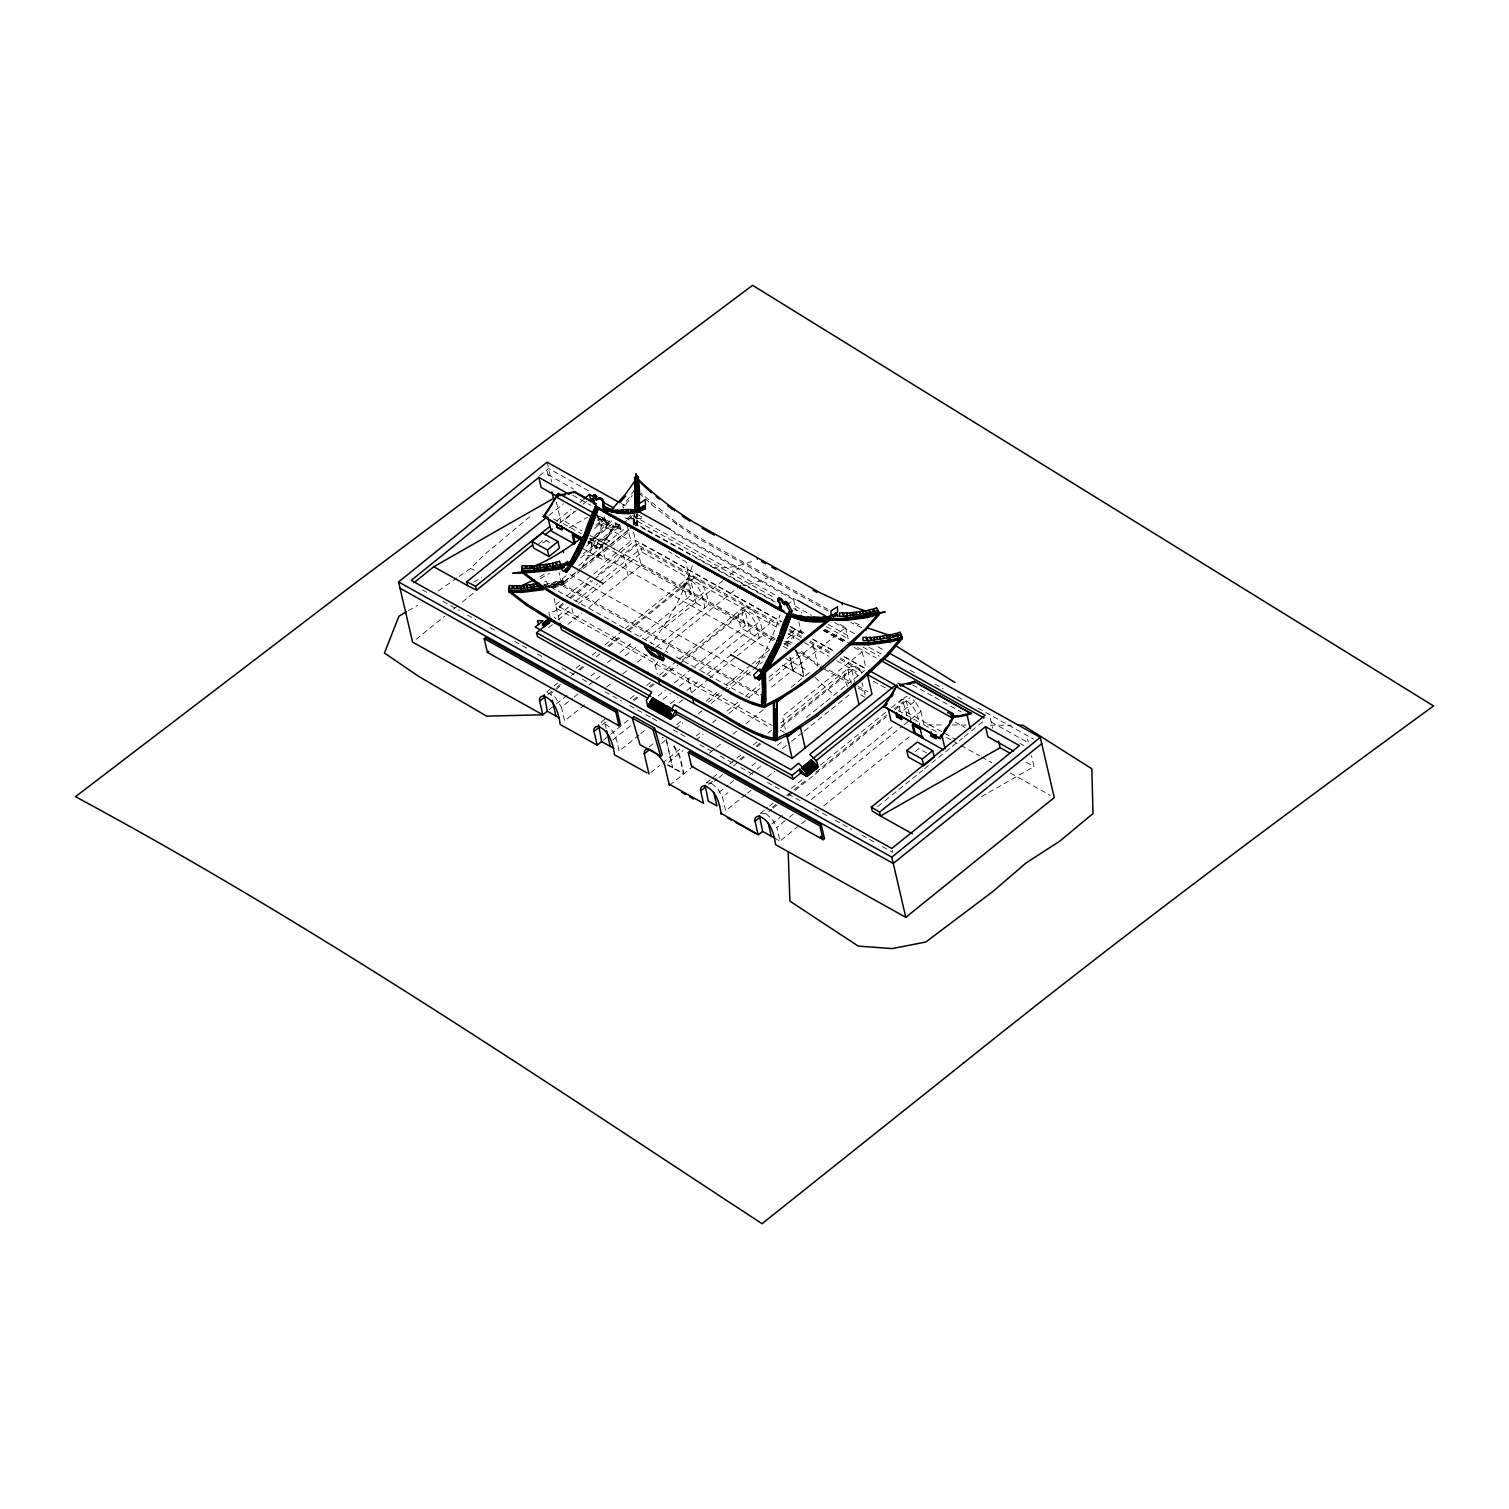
<?xml version="1.0" encoding="UTF-8"?>
<svg xmlns="http://www.w3.org/2000/svg" width="1509" height="1509" viewBox="0 0 1509 1509"><rect width="100%" height="100%" fill="white"/><g stroke="black" fill="none" stroke-linecap="round" stroke-linejoin="round"><path stroke-width="0.75" stroke-dasharray="5 3.75" d="M544.938 587.567L563.064 582.776L562.593 579.909L563.536 581.814L545.315 586.643M551.464 587.586L563.8 584.323L563.064 582.493M563.536 581.814L545.315 586.341M563.8 584.323L563.536 581.531M633.459 523.359L634.006 514.097M633.648 521.586L634.044 514.626M633.742 525.094L634.572 514.06M634.176 525.038L634.723 515.701M636.194 513.852L635.572 524.17L645.871 530.017M635.987 525.981L636.496 517.38M635.496 525.566L637.138 525.377L636.892 514.286M636.572 524.755L637.458 511.909M637.138 525.377L637.553 515.361M564.555 581.455L562.121 585.567L551.332 588.416M581.663 567.912L583.587 564.649A152.409 92.238 -60.8 0 0 604.543 516.757M757.216 665.884L759.159 662.621A152.409 92.238 -60.8 0 0 780.115 614.71M634.421 490.085L622.859 506.269L623.292 508.08L632.271 495.499M674.41 682.841L745.672 625.367L708.664 604.732C707.249 594.697 704.25 582.908 694.762 577.419C683.954 571.76 688.708 591.585 691.311 595.036L640.08 636.364M773.155 640.703L763.026 635.063C761.611 625.028 758.612 613.239 749.124 607.75C738.316 602.091 743.069 621.915 745.672 625.367M861.997 672.807C851.302 658.811 843.493 669.713 852.321 684.879M907.249 696.46C898.515 697.384 907.192 711.079 906.683 715.209M594.735 528.527L607.071 516.7M587.982 542.787L609.994 520.586M586.775 546.088L611.956 520.718M459.189 576.4L470.487 568.516L484.634 554.407L531.923 515.003M595.942 525.415L603.902 518.115L604.298 519.756M633.742 522.699L636.76 523.51M539.373 475.882L548.54 468.488L591.698 492.575M548.974 515.493L563.593 503.704M556.934 520.737L571.402 509.08M579.965 502.384L583.247 499.743M559.65 523.133L574.099 511.476M583.134 504.195L586.756 501.271M416.163 639.25L444.627 616.294M453.53 609.127L458.868 604.807M462.414 601.94L474.807 591.962M576.249 510.57L563.668 520.718L581.87 530.885M538.788 543.712L544.051 539.467L549.823 542.693M597.432 514.871L599.45 523.529L598.545 524.264L606.731 528.829L604.732 520.19L596.527 515.606M604.732 520.19L605.637 519.454L599.488 516.021M587.906 543.749L614.276 522.454M591.377 542.316L591.49 546.579L596.979 548.654L596.13 544.975L591.377 542.316L592.226 545.994L596.979 548.654M615.087 523.189L620.576 525.264L620.708 529.527L615.936 526.867L615.087 523.189L619.841 525.849L620.708 529.527M598.979 516.021L613.201 523.944L613.71 526.151L611.579 527.867L597.413 519.964M615.936 526.867L615.823 522.604M583.247 553.878L619.709 524.472M626.989 518.606L632.46 514.192M596.13 544.975L596.262 549.238M580.701 557.896L621.368 525.094M622.84 523.736L631.95 516.38M589.962 539.203L602.11 545.975L599.224 548.295A115.174 69.697 -60.8 0 0 611.654 528.735L613.993 526.83M566.12 575.778L551.615 587.473L668.015 652.435M578.815 565.535L625.952 527.509M575.306 572.779L561.688 583.757L761.064 695.008M577.098 571.326L632.724 526.471M575.212 572.986L561.725 583.87L559.047 572.401M582.436 567.177L632.931 526.434M581.455 569.968L562.121 585.567L759.442 695.687M583.228 568.553L630.724 530.244M582.474 548.408L605.675 561.348L630.856 541.052L627.272 525.66M559.254 601.846L555.633 604.769L653.925 659.622L657.245 673.882M566.516 595.998L635.421 540.411L780.417 621.312M562.989 603.185L556.481 608.429L770.873 728.055M569.478 597.941L591 580.588M598.168 574.797L636.27 544.07L779.229 623.839M563.31 604.411L554.199 611.767L548.823 611.654L550.181 617.445M570.609 598.526L592.509 580.871M594.339 579.399L639.948 542.599L781.926 621.821M568.421 607.09L555.916 618.332M575.721 601.204L597.564 583.587M599.394 582.116L641.268 548.333L779.191 625.292M548.446 627.782L553.237 623.934M558.405 619.746L571.157 609.466M578.437 603.6L600.28 585.964M602.11 584.511L642.174 552.181L641.268 548.333M567.931 624.405L581.587 613.39M588.774 607.599L641.212 565.29L633.422 531.772M546.862 691.782L552.313 687.387M554.143 685.916L557.783 682.973M575.985 668.298L581.437 663.903M592.358 655.095L595.998 652.152M605.09 644.815L623.292 630.14M625.122 628.668L689.085 577.06M547.71 694.612L554.991 688.745M556.821 687.274L560.461 684.35M571.383 675.542L576.834 671.128M578.664 669.656L584.115 665.262M607.769 646.173L620.52 635.911M627.801 630.026L688.123 581.361M559.82 686.274L550.71 693.612L551.766 698.101M579.833 670.128L585.285 665.714M596.206 656.905L599.846 653.963M608.957 646.625L621.689 636.364M628.97 630.479L694.762 577.419M549.087 709.758L554.539 705.344M556.368 703.892L567.271 695.083M590.943 675.994L594.584 673.052M607.316 662.791L610.956 659.848M620.048 652.51L632.799 642.23M584.643 704.76L564.63 720.906L561.442 707.249L572.364 698.441M574.174 696.969L577.815 694.027M588.736 685.218L594.206 680.823M596.017 679.352L601.487 674.957M625.141 655.868L637.873 645.588M645.154 639.722L705.495 591.056M664.828 627.48L722.886 580.663M729.922 574.986L738.712 567.893M606.486 687.142L611.937 682.747M622.859 673.938L628.31 669.543M637.42 662.206L646.512 654.849M655.623 647.512L708.664 604.732M668.562 643.494L735.392 589.566M737.165 588.152L742.447 583.889M601.223 722.113L606.675 717.718M630.347 698.629L635.798 694.234M646.72 685.426L650.36 682.483M659.452 675.145L677.654 660.47M679.484 658.999L743.447 607.41M602.072 724.942L609.353 719.076M633.026 700.006L636.666 697.064M649.398 686.784L653.039 683.841M662.13 676.504L674.881 666.242M682.162 660.357L742.485 611.692M634.195 700.459L637.835 697.516M650.568 687.236L654.208 684.313M663.319 676.956L677.881 665.224M679.691 663.753L749.124 607.75M603.449 740.089L608.9 735.694M610.73 734.223L628.913 719.548M658.037 696.045L665.318 690.179M612.843 739.957L632.177 724.358M663.111 699.403L670.392 693.536M679.503 686.199L692.235 675.919M699.516 670.053L759.857 621.387M787.321 604.902L793.659 599.771L672.429 532.13M670.675 703.571L677.881 697.743M686.916 690.462L699.554 680.276M706.778 674.448L732.035 654.057M733.846 652.605L769.948 623.481L769.062 619.633M639.005 735.09L618.992 751.237C617.596 740.749 613.541 725.452 601.355 722.754M640.816 733.638L644.456 730.696M679.05 702.798L682.672 699.874M691.782 692.537L708.155 679.314M709.984 677.843L735.449 657.302M737.279 655.83L763.026 635.063M649.323 746.823L652.982 743.88M676.805 724.66L682.313 720.227M706.137 701.006L718.963 690.65M726.301 684.728L750.124 665.507M751.972 664.035L770.288 649.247M788.622 634.459L794.13 630.026M675.447 728.734L682.785 722.811M708.438 702.119L721.283 691.763M723.113 690.292L748.766 669.581M756.103 663.677L765.27 656.283M787.264 638.533L792.772 634.101A14.43 6.357 51.1 0 1 800.939 631.007A14.43 6.357 51.1 0 1 804.618 633.535M790.509 644.456L786.529 641.627L787.226 646.361M661.621 743.371L665.28 740.429M698.29 713.814L701.949 710.852M711.116 703.458L723.943 693.103M725.772 691.631L762.441 662.055M784.435 644.324L800.939 631.007L798.827 621.953M650.756 772.608L659.622 765.44M679.88 749.105L663.526 762.309L683.954 773.702L679.842 756.084L674.146 745.71M696.234 735.92L701.685 731.525M712.569 722.736L716.209 719.812M727.112 711.003L738.014 702.213M745.276 696.347L759.819 684.633M768.892 677.296L797.469 654.265L796.412 649.794M668.393 762.309L683.049 750.482M695.875 740.127L703.213 734.204M728.866 713.512L741.711 703.156M749.03 697.252L760.027 688.387M769.194 680.993L813.2 645.494A14.43 6.357 51.1 0 0 811.163 641.287M791.15 687.236L803.863 676.975L800.11 659.075L795.601 650.322M771.665 687.085L845.549 627.499L837.325 622.915M669.411 785.434L694.857 764.912M709.381 753.18L714.832 748.785M716.643 747.313L722.094 742.918M732.997 734.128L736.637 731.205M745.729 723.867L763.894 709.211M809.333 672.561L804.222 676.692L781.983 664.771L803.863 676.975M854 647.323L862.167 651.888L782.379 716.247L785.397 729.224M706.042 783.096L718.793 772.815M729.715 764.007L735.166 759.612M736.977 758.14L740.617 755.198M753.368 744.937L757.009 741.994M767.93 733.185L771.571 730.243M780.662 722.905L850.095 666.903M708.721 784.454L716.002 778.587M739.674 759.499L745.125 755.104M756.047 746.295L759.687 743.352M781.53 725.735L849.133 671.203M706.589 782.662L711.72 783.454L717.19 779.04M719.001 777.569L722.641 774.645M733.563 765.836L739.014 761.423M740.844 759.951L744.484 757.028M757.216 746.748L760.857 743.805M780.87 727.659L855.773 667.261M806.353 717.454L824.48 702.817M826.31 701.364L831.742 696.969M833.553 695.517L838.985 691.122M840.815 689.651L864.374 670.637M719.189 792.263L728.281 784.925M730.111 783.454L733.751 780.511M751.954 765.836L755.594 762.894M777.418 745.276L782.888 740.881M745.653 794.602L725.64 810.748L722.453 797.092L727.904 792.678M749.747 775.06L755.217 770.665M757.028 769.194L760.668 766.251M782.511 748.634L789.792 742.768M791.603 741.296L802.524 732.487M804.354 731.035L851.661 692.857M747.464 793.13L751.105 790.207M767.496 776.984L774.777 771.118M760.404 813.426L767.685 807.56M769.515 806.089L773.155 803.146M791.338 788.471L802.26 779.663M820.462 764.988L889.612 709.211M891.442 707.74L904.457 697.233M772.193 807.447L775.833 804.523M786.755 795.715L792.206 791.301M794.036 789.829L806.768 779.568M815.86 772.231L886.839 714.964M894.12 709.098L903.495 701.534M760.951 812.993L766.082 813.785L771.552 809.371M773.362 807.9L777.003 804.976M787.924 796.167L793.376 791.753M795.205 790.301L813.408 775.607M815.218 774.136L886.198 716.888M895.29 709.551L910.134 697.592M914.322 701.666L903.533 710.381L956.121 739.712M771.721 824.065L782.643 815.256M806.315 796.167L893.668 725.716M805.466 820.538L780.002 841.079L776.814 827.422L787.736 818.614M789.547 817.142L793.187 814.2M811.389 799.525L902.382 726.131M904.212 724.66L920.867 711.229L915.359 701.949M823.669 805.863L911.021 735.392M915.341 751.425L918.849 748.596L926.545 752.897M877.653 806.598L883.067 802.241M884.878 800.77L890.291 796.412M892.102 794.941L922.829 770.175M924.621 768.703L930.053 764.346M931.864 762.875L962.572 738.108M964.383 736.637L969.797 732.28M971.607 730.809L977.04 726.433M978.832 724.98L984.264 720.604M438.478 590.83L457.302 577.702M408.354 610.692L417.748 605.279M473.751 582.172L481.861 577.551M542.712 542.825L548.804 539.354M569.082 527.773L587.341 517.361M981.284 796.695L1034.023 766.61L1031.477 755.594M539.826 576.74L545.353 573.646M540.26 578.551L549.446 573.401M544.579 584.662L562.593 579.909M542.674 586.228L563.064 580.55M545.296 586.982L563.8 582.097M550.898 586.605L563.8 583.21M549.861 587.076L563.536 583.474M545.315 588.585L563.536 583.757M920.867 711.229L924.036 724.905L942.899 724.961M952.33 724.999L966.477 725.056M990.055 725.15L1011.256 725.225M546.994 692.424L554.916 696.837L561.442 707.249M590.076 538.355L603.675 539.354L603.298 537.713L612.635 542.919M662.281 737.524L663.432 737.788M470.487 568.516L474.486 570.176M854.792 622.764L861.167 625.745L861.601 627.555L850.982 622.613M784.906 641.25L790.15 644.758M690.839 580.569C680.031 574.91 684.803 594.735 687.387 598.186L704.76 607.882C703.345 597.847 700.327 586.058 690.839 580.569L696.064 603.034M745.201 610.9C734.393 605.241 739.165 625.066 741.749 628.536L759.121 638.213C757.707 628.178 754.689 616.389 745.201 610.9L750.426 633.365M858.093 675.975C847.379 661.961 839.57 672.882 848.398 688.029M920.132 728.055C918.717 718.02 915.699 706.231 906.211 700.742C896.591 695.177 899.043 712.512 902.231 716.096M827.8 609.278L697.667 536.676L676.485 522.68L640.797 493.103M828.234 611.088L698.101 538.487C676.598 524.849 655.981 509.608 637.817 491.708M670.901 530.055L796.243 599.978M621.048 503.459L627.216 506.892M834.76 622.708L855.32 634.176M877.917 646.795L884.085 650.228M637.609 514.569L643.626 517.927L641.023 518.323A152.409 92.238 -60.8 0 1 624.952 518.436M632.78 515.493L774.589 594.621M795.13 606.09L811.578 615.257M828.007 624.424L850.623 637.043M869.109 647.361L881.445 654.246M910.21 670.298L916.378 673.731M934.882 684.067L943.087 688.651M957.479 696.668L963.647 700.119M978.039 708.136L1033.514 739.108M630.215 517.247L774.89 597.96M793.64 608.429L801.788 612.975M826.234 626.612L848.643 639.118M862.922 647.078L879.219 656.17M547.937 474.675L573.477 488.935M625.009 517.681L690.198 554.067M692.235 555.199L775.777 601.827M825.102 629.328L847.511 641.834M857.697 647.531L876.031 657.754M991.168 722L1028.497 742.824L1027.591 738.976M647.927 531.168L690.367 554.746M695.177 557.538L775.305 602.242M824.612 629.762L849.284 643.513M823.367 630.234L845.832 642.777M823.122 630.385L845.587 642.928M1019.971 743.428L1023.951 745.653M572.666 495.197L590.868 505.345M912.549 684.841L932.769 696.121M934.788 697.252L940.861 700.648M942.88 701.779L961.082 711.927M616.672 526.283L621.425 528.942M597.526 517.115L613.71 526.151M597.111 517.606L613.258 526.622M598.488 519.115L613.446 527.396A114.231 69.131 -60.8 0 0 621.934 526.264M790.037 626.348L804.222 634.27M812.351 638.797L834.647 651.247M844.795 656.905L865.072 668.223M790.641 627.008L802.882 633.855M813.106 639.552L833.515 650.945M843.738 656.641L866.204 669.185M599.45 523.529L630.856 541.052M789.433 629.536L801.694 636.364M809.861 640.929L832.327 653.472M840.494 658.018L862.959 670.562M955.272 722.057L964.93 727.451M1026.063 762.158L1034.023 766.61M789.339 630.951L801.505 637.741M809.616 642.268L831.931 654.717M840.041 659.244L862.356 671.694M642.174 552.181L778.059 628.008M788.207 633.667L802.411 641.589M804.429 642.721L828.781 656.302M836.891 660.829L859.206 673.278M873.39 681.2L885.557 687.991M788.207 640.891L792.225 643.136M594.942 538.072L775.739 638.967M783.963 643.551L790.131 646.984M792.187 648.134L808.617 657.302M589.944 535.393L618.275 551.2M641.212 565.29L774.815 639.835M795.054 651.134L819.349 664.696M821.386 665.827L849.718 681.634M857.81 686.142L867.939 691.801M563.121 523.51L581.512 533.771M589.679 538.336L691.311 595.036L686.293 562.216L668.468 551.37M783.284 646.361L787.34 648.625M823.971 669.053L848.265 682.615M858.112 688.104L865.826 692.405M898.459 710.626L920.188 722.754M924.036 724.905L936.372 731.771M946.633 737.505L950.745 739.806M952.801 740.938L958.969 744.39M961.026 745.54L979.511 755.839M981.567 756.99L991.828 762.724M1010.313 773.042L1050.321 795.356M553.558 518.889L557.613 521.133M587.755 541.203L600.054 548.748L589.114 542.636M860.564 694.819L865.77 697.724L862.073 682.69M598.658 554.086L769.194 649.228M785.623 658.396L808.22 671.015M570.327 574.74L751.124 675.636M676.183 657L698.648 669.524M700.685 670.675L749.709 698.007M661.979 664.111L772.061 725.546M780.266 730.111L784.359 732.393M554.256 616.992L556.029 618.803M422.407 589.925L428.575 593.358M442.929 601.374L459.358 610.541M467.564 615.125L475.769 619.709M490.142 627.725L496.291 631.158M514.776 641.457L527.075 648.323M537.336 654.057L543.504 657.49M561.97 667.789L574.288 674.674M582.493 679.257L590.698 683.822M605.071 691.839L621.482 701.006M629.706 705.59L642.004 712.455M646.116 714.757L650.851 717.397M652.435 718.284L658.754 721.792M673.127 729.809L685.426 736.694M699.799 744.71L712.116 751.576M720.321 756.16L732.638 763.026M740.844 767.609L753.161 774.475M767.534 782.492L779.832 789.358M788.056 793.941L800.374 800.807M814.728 808.824L827.045 815.709M835.25 820.292L851.68 829.441M861.941 835.175L874.239 842.041M882.463 846.624L892.724 852.34L891.819 848.492M666.959 764.705L683.596 773.985L679.503 756.367L672.524 744.446M774.777 838.174L780.002 841.079M766.082 813.785L772.325 819.33L776.814 827.422M711.72 783.454L717.963 789L722.453 797.092M817.972 666.356L799.355 649.153M913.266 699.836L914.322 700.836M796.375 652.322L799.77 659.358M547.71 584.436L546.352 581.305L543.259 582.002L544.391 585.19M990.281 718.152L992.601 728.168M906.211 700.742L910.927 720.962M862.167 651.888L865.694 667.016M845.549 627.499L848.19 638.854M851.849 670.411L854.471 681.653M813.2 645.494L817.878 665.676M793.659 599.771L796.186 610.617M800.11 659.075L803.712 674.485M792.772 634.101L794.338 640.835M786.529 641.627L787.566 646.078M790.169 657.226L792.923 670.883L789.811 657.509M767.741 575.759L768.175 577.57A167.65 101.443 -60.8 0 1 742.824 585.586M676.485 522.68L676.919 524.491M651.001 502.723L651.435 504.534M688.104 678.692L691.424 692.952M666.261 738.637L672.656 767.874L665.922 738.92M623.274 554.558L628.216 575.778M605.637 519.454L607.655 528.093M599.299 532.413L599.733 534.224M602.11 545.975L605.675 561.348M598.639 553.973L599.054 555.784A167.65 73.979 51.1 0 1 584.096 554.671M547.069 462.169L551.672 481.956M556.368 502.157L561.065 522.378M547.031 470.827L548.88 478.787M605.071 723.943L606.128 728.432M571.949 608.561L574.42 619.162M554.124 598.281L559.443 621.161M751.595 561.574A152.409 92.238 -60.8 0 1 712.738 567.422M692.329 565.743A152.409 92.238 -60.8 0 1 651.115 643.834M599.865 547.956A114.231 69.131 -60.8 0 0 613.295 526.622A114.231 69.131 -60.8 0 0 620.293 525.773M613.465 527.396A114.231 69.131 -60.8 0 1 600.035 548.729M621.104 525.811A115.174 69.697 -60.8 0 1 613.974 526.867M831.572 692.763A167.65 73.979 51.1 0 1 814.275 676.56M668.959 645.192A167.65 101.443 -60.8 0 1 664.149 652.718M657.849 661.885A167.65 101.443 -60.8 0 1 653.906 667.204"/><path stroke-width="1.5" d="M572.118 564.517L571.647 563.536L555.463 568.101L534.016 570.685L522.02 570.138L521.982 571.194L534.111 571.439L563.97 566.667M564.215 567.535C555.501 572.401 457.963 576.91 555.821 569.119L555.821 568.818M556.029 569.704L556.029 568.572M555.048 565.234L555.406 567.931L571.647 563.536M571.647 561.876L559.518 564.8M572.401 564.253L572.118 564.8M636.647 486.935L636.647 484.785L637.251 489.821L636.232 482.559L636.855 487.596M509.212 591.264L509.231 590.208L521.227 590.453L542.674 587.869L521.227 590.755L509.231 590.509L509.269 587.567L509.174 592.15L521.378 592.396L521.397 591.264L525.358 590.792M521.227 590.453L521.133 587.85M534.167 572.326L534.167 571.213M634.968 508.326C632.912 449.569 642.457 480.522 638.458 512.079L636.836 512.287M635.761 503.157L635.402 486.69M638.458 512.079L638.288 476.674M638.043 509.137C636.76 505.666 643.249 479.541 635.364 486.52M637.854 476.712L639.024 502.761L637.383 502.969M521.963 572.081L522.057 567.516L522.02 570.138M828.384 616.502L828.384 619.407M871.881 613.729L878.974 612.088L878.955 614.295L867.562 617.502L845.757 620.369L828.366 620.293L828.384 619.199M828.366 620.293L845.7 619.765L867.335 616.634L878.672 613.446L877.672 609.919L878.672 611.805M845.568 618.728C939.258 601.789 839.381 622.519 828.384 618.369L845.568 618.728L845.436 615.861M845.757 620.369L845.776 619.275M849.114 644.664L868.788 644.739L868.788 643.645L857.866 643.588M868.599 643.098L889.989 640.005L868.599 643.098L851.265 643.023M606.429 510.438C617.936 513.928 637.553 516.474 645.135 507.439C613.578 516.719 654.906 508.552 643.306 505.836M765.44 670.468L765.535 705.778C756.65 707.702 765.572 688.217 762.837 683.539M762.705 699.874L761.875 669.638L763.252 668.713L765.195 669.619L765.403 698.856L765.478 684.181M764.327 692.763L764.365 684.69M765.817 698.799L764.969 705.156L765.195 669.619M773.4 702.27L773.796 739.825L777.041 739.391L776.663 701.836M774.211 733.487L774.343 717.152L774.079 739.07M776.38 735.487L777.173 716.794M776.399 700.61L777.342 732.412M777.475 733.072L776.833 700.553M833.062 616.653L837.099 614.578L838.08 616.389L836.25 615.351M833.364 616.823L837.401 614.748L835.25 612.975M866.958 615.615L866.524 613.088M867.562 617.502L867.562 616.408L847.7 618.822M890.367 641.004L901.703 637.817L890.367 641.004L868.712 644.154L849.114 644.06M868.788 644.739L890.574 641.872L890.593 640.778M889.989 640.288L901.194 637.138L900.703 634.289L902.005 636.458L901.986 638.665L890.574 641.872M763.252 692.329L763.441 694.668L762.856 690.066L763.837 696.932L763.233 694.48M774.777 728.225L774.815 726.036L775.381 730.62L774.419 723.735L775.041 725.999M533.903 567.931L533.997 570.515L555.463 567.799M509.174 592.15L543.033 588.887L521.341 591.49M635.195 509.495L636.043 502.478L635.629 509.438M635.346 510.155L635.383 501.422M637.666 510.287L638.213 501.063M762.271 706.212L762.328 698.101M762.573 705.457L762.856 701.27M764.969 705.156L765.157 697.743M773.645 739.127C773.57 737.128 772.495 727.036 777.06 731.111M777.041 739.391L776.663 731.356M889.556 637.458L889.914 640.118M705.099 785.302L708.268 801.072L716.945 805.9L713.814 792.432M759.461 815.633L762.63 831.402L774.777 838.174M778.927 597.828L778.135 598.564A5.753 2.528 51.1 0 1 780.115 599.431L781.134 600.261A2.339 1.037 51.1 0 1 782.02 601.902L782.926 603.449L782.945 601.148A2.339 1.037 51.1 0 0 782.058 599.526L781.134 598.715A5.753 2.528 51.1 0 0 779.078 597.828L778.135 598.564M778.587 598.337L778.606 599.035A5.244 2.32 51.1 0 0 779.191 600.827L778.267 601.582C782.002 605.128 777.871 606.637 780.53 607.75L781.247 610.805L789.433 615.238L784.34 629.63L781.794 628.48M780.908 607.542L781.511 610.598L604.317 511.74L603.694 508.91M634.025 511.4C633.365 506.251 601.016 513.909 619.539 510.778M825.989 618.539L825.083 616.898L823.688 617.256M868.486 640.193L868.58 642.928M603.921 503.044L603.902 507.024C606.788 508.608 604.562 510.4 602.978 507.76L602.619 504.61L603.921 503.044A5.244 2.32 51.1 0 0 603.713 501.441L602.789 502.195A5.244 2.32 51.1 0 1 602.996 503.799M612.39 510.891C614.672 513.154 634.346 511.362 626.31 510.551M820.556 618.973L819.085 617.143L804.372 617.011M777.663 599.092L777.682 599.79A5.244 2.32 51.1 0 0 778.267 601.582M623.292 511.872L622.481 510.231L620.991 510.589M815.256 619.011L814.445 617.37L812.955 617.728M618.124 511.513L617.351 509.872L615.823 510.231M831.346 617.879L815.218 619.162L807.787 617.37M544.277 694.593L547.258 711.229L559.405 718.001M598.639 724.924L601.619 741.56L613.767 748.332M613.107 510.759L610.956 509.231M797.903 615.465C799.77 615.634 808.692 618.69 802.901 616.37M608.24 509.608C607.58 505.025 602.261 510.344 611.051 509.778M829.063 616.445L830.629 616.313M598.658 507.684C590.377 529.961 582.21 554.991 566.365 572.175C580.192 554.143 591.188 529.225 597.187 507.911C581.606 551.954 579.211 540.844 595.678 506.024L784.133 611.145M592.962 513.418L588.227 526.924M590.377 521.378L596.093 507.024M591.622 519.568L593.603 513.947M779.87 633.893C780.417 629.479 789.452 605.75 790.301 614.653L795.715 616.559M783.001 626.65L786.83 615.842M783.284 626.537L785.265 620.916M783.586 626.707L785.567 621.086M764.082 670.826L781.153 636.855L789.132 615.068L788.528 612.22L790.509 613.333L792.018 611.352L787.736 602.921L785.133 601.487C783.228 603.751 787.057 606.712 782.888 603.26L783.812 602.506M764.044 674.485L779.87 645.003L791.301 615.2M592.697 513.72L595.451 506.496M597.187 507.911L589.491 529.885L587.51 528.772M785.887 619.18L787.736 613.993L810.22 620.539L831.855 619.577L797.714 600.356M786.227 619.218L788.094 614.031M587.19 528.603L590.321 520.926M588.812 527.018L590.981 521.435L589.981 520.888M780.172 634.063L782.039 628.348M780.455 633.987L782.624 628.404M587.416 528.395L569.855 562.593M585.699 534.431L588.076 528.886L587.095 528.32M776.795 641.25L779.153 635.742L777.097 641.419M777.361 641.4L779.738 635.855M781.737 636.968L771.269 658.848L768.741 657.452M579.23 551.653L576.778 550.313L583.926 535.714L584.907 536.28L582.342 541.769M584.36 536.11L580.663 543.221M566.064 572.005L575.118 558.594L586.058 537.072M586.605 537.223L575.608 558.896L565.762 571.458M761.083 671.411L776.022 643.098L772.91 650.549L776.135 652.228L764.459 673.504M774.004 648.738L776.569 643.249M776.135 652.228L791.074 615.691M570.421 562.744L580.041 545.202M577.834 550.823L580.588 545.409M773.155 650.568L766.365 663.036M775.154 651.681L764.497 671.222M951.519 718.378L953.877 716.492A115.174 69.697 -60.8 0 0 958.083 715.983M596.3 499.894C599.073 497.159 596.187 501.271 595.451 498.291L596.564 496.254L593.961 494.782L593.226 501.12L594.15 500.384M595.451 498.291L596.772 496.819M573.213 557.557L577.136 550.408M792.018 611.352L790.659 612.409L787.283 606.561L786.642 604.373L787.792 603.204M570.1 562.819L573.137 557.481L575.344 558.726M761.385 671.58L765.384 664.79M763.78 668.581L765.855 665.092L767.308 665.865M764.384 670.996L767.383 665.922M659.584 658.113L659.98 657.547A8.884 2.264 40.7 0 0 656.905 652.567A8.884 2.264 40.7 0 0 650.021 647.097A8.884 2.264 40.7 0 0 646.192 646.588A8.884 2.264 40.7 0 0 649.247 651.548C659.697 658.226 669.147 664.601 649.719 651.001A8.884 2.264 40.7 0 1 647.814 645.494M662.376 654.661A11.185 2.848 40.7 0 1 663.262 657.207L664.413 658.924L662.904 660.678L661.753 658.961A11.185 2.848 40.7 0 0 655.868 650.719M635.704 479.824L625.33 494.348L612.239 508.91M865.789 628.517L878.917 612.994L879.294 614.635C846.568 651.284 808.145 685.086 764.233 707.457C745.314 703.194 728.621 692.556 712.323 682.483L584.926 611.39C562.763 600.695 541.373 588.114 522.321 572.458L521.925 570.817C540.976 586.473 562.367 599.054 584.53 609.749L711.946 680.842C728.243 690.915 744.937 701.534 763.856 705.797C802.713 687.651 833.968 656.66 865.789 628.517L866.166 630.158M777.173 737.995L790.641 731.884L816.237 714.512L860.998 678.428L887.367 653.85L901.816 636.779L902.231 638.59L887.782 655.661L861.413 680.238L816.652 716.322L791.056 733.695L775.664 740.674C754.858 735.996 736.486 724.301 718.548 713.21L554.784 622.991L526.49 605.316L509.552 592.188L509.137 590.377L526.056 603.506L554.369 621.18L718.133 711.399C736.071 722.49 754.425 734.185 775.249 738.863L775.664 740.674M661.546 659.263L663.055 657.509M566.365 572.175L575.929 559.066L586.907 537.393L598.432 508.156L595.093 506.477M762.837 675.862C757.197 684.388 756.669 675.994 763.082 672.524M759.197 680.012L755.632 677.183L758.008 678.786L763.384 672.693M758.027 679.144L762.12 674.504M759.008 679.691L763.101 675.051M619.822 502.554L625.707 495.989M568.893 565.875L563.555 571.402L562.423 570.704L561.518 567.422L567.516 561.405L569.591 566.233M761.347 673.335L755.858 678.767L754.707 678.05L753.783 674.768L759.97 668.845L760.687 672.939M589.981 521.19L592.075 522.321M635.082 509.42L638.1 510.231M660.659 756.254L652.925 729.583L654.566 728.149L633.912 716.605L632.252 718.058L640.005 744.71L660.659 756.254L662.319 754.802L654.566 728.149M547.258 711.229L542.825 714.794L412.598 642.136L398.583 581.946L547.069 462.169L618.992 502.308M568.723 494.122L538.845 477.429L411.259 580.343L891.819 848.492L1019.405 745.578L985.528 726.678L879.577 812.144L880.483 815.992L912.36 833.779M413.956 582.738L433.781 566.743L553.463 498.46L551.936 491.859M591.339 516.587L556.972 497.404L557.934 496.631M532.545 544.994L476.523 590.189L467.658 585.662L466.771 581.795L547.145 516.965M476.523 590.189L475.618 586.322L549.71 526.566M584.04 498.875L589.472 494.499L597.621 499.045M531.998 541.41L542.523 532.922L557.934 541.524L559.462 548.069L548.936 556.557L533.526 547.956L531.998 541.41L547.409 550.012L548.936 556.557M545.183 534.79L552.407 528.961M593.094 495.82L594.999 494.952M594.056 495.688L595.451 495.197M561.631 525.717L561.744 529.98L556.991 527.32L562.48 529.395M592.924 498.291L594.056 497.498M595.848 497.574L596.564 496.254M591.849 500.479C594.848 498.857 590.208 500.762 592.679 501.931L592.773 499.724M595.753 499.592L596.376 497.536M594.037 501.422L593.377 503.327L595.357 504.44L596.074 507.477L781.247 610.805M596.225 499.573L597.432 498.687M597.111 499.592L598.281 499.385A2.339 1.037 51.1 0 1 598.564 498.404L600.356 497.857A5.753 2.528 51.1 0 1 602.468 499.29L603.336 500.46M598.62 498.385L600.356 497.857M599.431 498.611A5.753 2.528 51.1 0 1 601.544 500.026L602.468 499.29M547.409 550.012L557.934 541.524M548.012 517.7L551.068 530.885L574.288 543.825L575.193 543.089L573.175 534.45L579.324 537.864M484.219 638.647L485.615 637.534L617.238 710.984L620.425 724.678L619.03 725.791L487.407 652.36L484.219 638.647L615.842 712.097L619.03 725.791M487.407 652.36L488.803 651.228M542.203 623.877L548.578 618.728M542.768 623.896L549.351 618.596M542.882 624.386L549.993 618.539M542.429 625.122L550.653 618.483M543.089 625.066L550.106 619.011M544.183 624.273L550.766 618.973M543.202 625.537L550.313 619.709M543.844 625.499L550.427 620.18M543.504 626.707L551.634 619.595M545.164 625.386L550.087 621.406M647.663 698.12L537.468 636.647L536.582 632.78L552.332 620.067M549.257 623.123L544.353 626.499M406.468 611.786L398.961 616.125L384.437 653.02L418.729 676.409L486.596 716.134L542.825 714.794L539.656 701.119L544.07 697.554M615.842 712.097L617.238 710.984M601.619 741.56L597.187 745.125L594.018 731.469L598.432 727.885M671.335 709.437L652.114 698.309L792.131 775.381L793.036 779.229L800.826 772.966L799.921 769.1L792.131 775.381M670.675 710.55L651.567 699.893L652.228 698.78M670.015 711.644L650.926 700.987L651.567 699.893M671.279 713.814L650.266 702.1L650.926 700.987M649.606 703.194L647.512 706.023L671.203 718.209L672.524 716.002L649.606 703.194L650.266 702.1M780.115 599.431L781.134 598.715M647.512 706.023L650.096 704.741M779.946 604.732L780.115 602.374M779.078 606.524L780.908 606.165M779.248 607.033L781.473 607.014M784.208 602.676L786 601.525M783.68 603.694L785.302 603.506L784.378 604.26M779.983 606.901L781.341 606.033M784.208 602.223L786.472 601.789M786.868 603.94L787.736 602.921M659.093 712.908L659.867 712.286L648.398 705.891M791.904 610.843L790.509 613.333M790.207 614.521A152.409 92.238 -60.8 0 1 763.969 673.184L831.138 619.011A152.409 92.238 -60.8 0 1 790.207 614.521L787.038 613.937M670.392 719.208L676.711 714.342L675.825 710.475L672.524 716.002M648.983 774.023L644.286 753.859L649.794 749.426M688.293 752.519L689.67 751.388L821.292 824.838L824.48 838.532L823.103 839.664L691.48 766.214L688.293 752.519L819.915 825.97L823.103 839.664M785.397 694.894L778.078 700.949L785.284 695.121M669.109 784.095L703.534 803.335L700.666 790.961L705.08 787.396M787.264 737.203L800.26 726.716L805.184 747.936M559.933 623.292L561.423 629.649L792.187 758.423L871.995 694.065L867.053 672.844M897.817 686.274L896.855 687.048L951.462 717.511L953.594 715.794L953.028 713.568L898.119 683.2M801.524 767.817L811.238 759.97L818.161 766.761L806.768 776.531L818.274 767.251L816.652 761.102L809.748 754.368L895.497 685.199L869.127 670.486M813.068 758.499L893.196 693.857M803.222 767.006L811.352 760.442M802.147 768.345L812.012 760.385M802.26 768.836L812.125 760.876M803.014 769.269L812.898 761.309M803.128 769.741L813.011 761.781M803.901 770.175L813.766 762.215M815.784 760.894L886.802 703.609M805.655 769.326L813.879 762.686M804.769 771.08L814.653 763.12M804.882 771.571L814.766 763.611M805.655 771.986L815.52 764.026M805.768 772.476L815.633 764.516M806.655 776.06L804.882 774.23L816.407 764.95M804.995 774.721L816.52 765.421M805.221 775.683L817.293 765.855M805.881 775.626L817.406 766.327M805.995 776.098L817.501 766.817M762.63 831.402L758.197 834.967L755.028 821.292L759.442 817.727M900.609 715.87L901.477 719.548L896.704 716.888L896.591 712.625M915.076 732.733L914.152 733.468L912.153 724.829L920.339 729.394L922.357 738.052L923.263 737.316L915.076 732.733L913.058 724.094M920.339 729.394L921.263 728.658L915.114 725.225M906.796 750.539L917.321 742.051L932.732 750.652L934.26 757.197L923.715 765.685L908.324 757.084L906.796 750.539L922.206 759.14L923.715 765.685M819.915 825.97L821.292 824.838M935.863 734.525L935.976 738.806L931.223 736.147L931.091 731.884M939.107 737.939L941.974 735.619L945.049 748.804M922.206 759.14L932.732 750.652M1010.125 753.255L1000.146 747.709L880.483 815.992L872.221 810.974L871.334 807.126L985.17 715.304L883.293 658.452M1040.267 737.373L1054.282 797.563L905.796 917.321L891.8 857.131L1040.267 737.373L888.197 652.529M1041.738 743.692L893.253 863.45L654.887 730.431M779.059 635.723L781.36 637.005L789.339 615.219M528.565 568.44C549.087 561.103 567.233 548.333 584.794 535.657M639.552 508.816L645.456 505.251L645.305 499.743L638.76 503.893L640.231 509.212M831.761 615.823L837.57 612.314L837.476 606.75L831.006 610.824L831.063 615.465M533.96 579.965L519.756 586.567M637.081 509.457L641.118 507.364M637.383 509.627L641.419 507.533M639.344 509.401L643.438 507.288M645.437 508.401C634.12 514.965 619.727 513.475 607.486 510.419C619.727 513.192 633.893 514.814 645.135 508.231M829.045 616.577L833.081 614.503M662.904 660.678L651.303 654.944L648.266 651.416A11.185 2.848 40.7 0 1 645.871 644.494M869.41 615.672L878.917 612.994M878.672 613.729L867.335 616.936L845.7 619.765M555.821 569.119L563.97 566.969M953.028 713.568L950.972 715.228L951.462 717.511M631.686 510.268L635.289 509.721M630.781 510.74L634.459 510.193M823.65 617.388L818.218 617.822L827.554 617.03M815.218 619.162L829.233 617.973M831.931 619.105L815.614 620.406L799.449 617.558L814.615 619.841L830.931 618.539M874.748 642.853L880.69 642.079M764.723 703.967L763.233 702.534L761.913 704.326M539.467 583.436L536.317 583.851L537.166 586.397L535.94 583.889L532.79 584.304L533.658 586.85M540.543 585.964L531.281 587.303L530.413 584.737L533.582 584.341L534.658 586.869M761.932 670.034L762.762 675.391M763.931 671.165L765.572 670.958M774.155 718.171L774.079 703.062M775.928 718.491L777.55 718.284M635.025 477.07L635.629 487.614M637.024 478.164L638.533 477.485M637.402 487.954L639.043 487.747M538.109 570.572L552.011 568.912M526.924 590.113L531.281 589.585M533.299 589.849L537.279 589.359M521.378 592.396L543.24 589.755M637.534 508.816L639.08 510.57M612.748 510.721C595.866 507.778 631.837 514.135 633.987 511.551M761.177 671.222L762.932 672.278M1018.33 725.244L1023.045 725.263L1091.818 768.76L1093.006 813.54L1059.676 841.249L1026.063 862.959L992.733 891.612L925.828 942.012L892.14 948.595L858.338 946.124L824.103 923.697L789.886 901.099L788.17 851.698M830.535 619.407L845.7 619.482M851.265 642.74L868.599 642.815M849.114 643.777L868.712 643.853M509.193 591.038L521.397 591.264M597.394 508.08L595.489 506.967M867.015 627.744L887.424 634.648L897.704 636.176M612.729 510.042L616.087 510.532M611.202 510.834L614.597 511.344M804.335 618.03L810.031 618.784M775.928 643.06L778.229 644.343L781.153 636.855M605.882 508.458L610.749 509.608M607.429 509.872L610.692 510.646L609.711 510.099M802.713 616.747L797.846 615.597L801.392 616.54M799.091 616.841L805.014 618.03M799.393 617.011L802.656 617.785M790.697 613.805L795.413 615.332M790.301 614.653L800.43 618.124M580.607 543.315L582.644 544.334M569.063 564.026L571.345 565.479M604.732 508.533L608.184 509.74M604.336 509.401L607.806 510.589M793.112 614.05L796.262 615.087M795.111 615.163L800.147 616.879M636.987 478.013C653.944 494.839 673.165 509.25 693.348 521.982L820.745 593.075L841.965 602.959L865.845 611.051L866.223 612.692M768.779 657.471L769.779 657.981L772.608 650.379M466.771 581.795L475.618 586.322M573.137 557.462L576.193 559.217M765.591 664.884L765.912 665.073M701.949 528.225L714.266 535.091M761.536 561.48L765.648 563.762M771.816 567.195L775.909 569.497M812.898 590.132L817.01 592.433M835.099 613.465L835.099 614.257M644.286 508.231L645.437 508.873M636.892 510.627L670.317 529.282M825.423 619.369L826.404 619.935M632.497 512.268L633.648 512.909M824.442 619.407L826.272 620.425M819.953 619.822L820.953 620.369M627.008 512.702L628.159 513.343M818.972 619.841L820.802 620.859M787.755 604.411L786.962 605.241M814.615 619.841L815.614 620.406M603.732 502.459L613.918 508.137M621.651 512.739L622.802 513.381M813.615 619.878L815.445 620.897M809.409 619.482L810.39 620.029M616.427 512.381L617.577 513.022M808.371 619.501L810.22 620.539M594.433 500.63L590.359 498.366L589.472 494.499M602.581 505.175L610.749 509.721M880.105 660.037L984.038 718.02M592.245 500.573L593.226 501.12M804.354 618.728L805.334 619.275M609.504 510.589L612.503 512.249M803.297 618.747L805.127 619.765M559.443 494.839A114.231 69.131 -60.8 0 0 574.231 491.425L596.451 503.874M605.562 508.854L604.279 508.137L604.996 511.193M791.452 612.579L789.452 611.466L790.584 616.181A152.409 92.238 -60.8 0 1 768.496 667.827L766.572 671.09L765.27 670.373L827.234 620.388L828.535 621.104L825.932 621.501A152.409 92.238 -60.8 0 1 790.584 616.181M952.5 716.586L953.631 717.209A114.231 69.131 -60.8 0 0 971.174 713.587L914.416 681.295L915.416 682.521A115.174 69.697 -60.8 0 1 913.888 683.011M572.873 492.726A114.231 69.131 -60.8 0 0 574.401 492.217L591.717 501.912M917.453 683.652L971.174 713.625M604.637 509.608L603.355 508.891L604.053 511.947M798.393 617.577L800.223 618.615M605.675 513.003L642.419 533.507M646.512 535.789L677.126 552.86M681.219 555.142L691.424 560.839M697.554 564.253L709.796 571.1M713.87 573.363L717.963 575.646M722.038 577.928L779.21 609.825M592.924 512.626L558.537 493.443L556.481 495.103L556.972 497.404M947.52 712.418L953.594 715.794M558.009 496.461L556.689 495.046A114.231 69.131 -60.8 0 0 558.066 494.99M557.104 496.348L541.165 487.445L538.845 477.429M1013.765 751.142L987.867 736.694L985.528 726.678M866.411 673.957L892.781 688.67M592.169 521.944L593.32 522.586M784.114 629.083L785.963 630.102M589.264 529.414L590.415 530.055M781.209 636.553L783.058 637.59M796.243 645.38L797.544 646.097M586.077 536.827L587.227 537.468M778.04 643.985L779.87 645.003M556.727 495.065A114.231 69.131 -60.8 0 1 543.297 516.38L581.701 537.826M883.501 706.231L940.239 738.561L883.501 706.231A114.231 69.131 -60.8 0 0 896.912 684.879M543.315 516.399L581.022 538.128M897.44 716.303L902.193 718.963M931.958 735.562L936.712 738.203M580.456 539.75L572.269 535.186L574.288 543.825M580.512 543.051L581.493 543.598M582.644 544.183L583.794 544.824M774.607 651.322L776.437 652.36M943.634 749.916L890.951 720.529L888.405 709.551M578.966 551.445L580.116 552.087M770.929 658.584L772.759 659.603M767.006 665.733L768.836 666.752M570.911 565.592L603.147 583.455M730.545 654.529L760.046 670.996M566.554 572.477L563.385 570.515L566.007 571.553M814.294 765.233L818.274 767.251M433.781 566.743L467.658 585.662M804.882 774.23L799.732 769.25L800.619 773.117L806.957 776.38M536.582 632.78L650.851 696.536M653.001 698.158L664.469 704.552M666.356 705.608L670.128 707.721M652.114 698.309L673.127 710.022M651.473 699.403L672.486 711.135M793.036 779.229L676.56 714.247L675.655 710.381M650.813 700.516L669.902 711.173M650.153 701.61L671.165 713.342M649.492 702.722L672.41 715.511M648.832 703.816L671.75 716.605M648.945 704.307L669.958 716.021M648.172 704.929L671.109 717.718M648.285 705.401L671.203 718.209M661.753 713.342L671.316 718.68M647.625 706.514L670.562 719.303L668.94 712.927L674.334 704.665L790.81 769.647L798.563 763.29L805.485 770.099L806.843 775.89M398.583 581.946L891.8 857.131M400.055 588.246L652.925 729.583M820.368 836.25L824.48 838.532M597.187 745.125L560.197 724.49C558.783 714.455 555.765 702.666 546.277 697.177C543.183 694.347 538.373 696.932 539.656 701.119M646.965 772.891L614.559 754.821C613.144 744.786 610.126 732.997 600.639 727.508C597.545 724.697 592.735 727.263 594.018 731.469M681.559 792.206L685.614 794.47M689.67 796.733L693.706 798.997M727.376 817.765L731.488 820.066M735.581 822.348L756.141 833.817M905.796 917.321L775.569 844.663C774.155 834.628 771.137 822.839 761.649 817.35C758.555 814.52 753.745 817.105 755.028 821.292M720.944 813.238L758.065 834.42M871.334 807.126L879.577 812.144M655.887 651.058L653.944 649.889L655.472 651.02M895.459 645.569L954.952 682.483M682.162 516.003L689.877 521.095M667.6 505.572L672.75 509.589M656.094 496.536L659.282 499.045M785.529 602.544L786.811 603.675M601.544 500.026L602.449 501.328M637.383 479.655L651.303 492.764L650.926 491.123M594.527 495.952L595.621 497.008M648.493 646.342L649.926 648.021L648.229 645.286M786.038 603.355L785.133 601.487M594.546 495.914L593.961 494.782M901.194 636.836L901.986 638.665M572.401 563.14L571.175 560.952L571.647 563.819M765.629 683.03L763.724 682.143L762.366 683.445M777.135 716.643L775.23 715.756L773.872 717.058M893.328 636.93L892.234 634.459L889.235 635.308L890.14 637.835L896.761 635.968L895.667 633.497L892.668 634.346L893.573 636.873M869.825 612.673L868.769 610.126L865.77 610.956L866.619 613.559L873.258 611.711L872.202 609.164L869.203 610.013L870.071 612.616M550.068 566.497L549.031 563.951L543.485 564.819L544.315 567.384L553.596 566.045L552.558 563.517L549.408 563.913L550.219 566.479M546.654 564.404L547.692 566.95M539.581 565.403L540.599 567.931L537.223 568.365L536.412 565.8L542.957 564.724L543.994 567.271L540.618 567.705L539.788 565.139M638.59 500.837L636.685 499.762L635.327 501.233M765.553 697.498L763.648 696.422L762.29 697.931M545.862 564.366L546.692 566.931M542.618 588.001L542.259 586.416M774.966 717.209L775.569 719.472L774.985 716.982M636.723 482.635L636.119 480.409L636.836 485.408L636.006 477.466L636.723 482.465M763.384 683.634L763.988 685.935L763.403 683.388M763.252 685.331L763.856 687.632M763.328 687.764L763.931 690.066M763.365 685.784L763.969 688.236M763.214 687.482L763.818 689.934M998.618 741.089L1000.146 747.709M970.23 728.489L967.156 715.323L970.023 713.002A115.174 69.697 -60.8 0 1 968.495 713.474M970.985 712.814A114.231 69.131 -60.8 0 1 953.443 716.473L953.631 717.209A114.231 69.131 -60.8 0 1 940.239 738.542M930.374 732.469L931.223 736.147M887.424 634.648L887.858 636.458M887.367 653.85L887.782 655.661M895.856 713.21L896.704 716.888M860.998 678.428L861.413 680.238M841.965 602.959L842.362 604.6M854.056 683.313L858.979 704.533M841.815 650.851L842.192 652.51M837.533 696.366L837.967 698.177M820.481 667.167L820.877 668.808M816.237 714.512L816.652 716.322M801.128 683.671L801.505 685.312M811.238 759.97L811.917 762.856M811.087 760.083L811.767 762.988M757.046 557.538L757.424 559.179M790.641 731.884L791.056 733.695M786.396 733.544L792.187 758.423M777.852 699.44L778.229 701.1M763.856 705.797L764.233 707.457M762.479 735.411L762.913 737.222M752.255 702.666L752.651 704.326M768.175 822.763L771.306 836.25M739.052 724.245L739.467 726.055M730.96 692.499L731.337 694.159M674.07 509.288L674.466 510.929M721.208 814.332C719.793 804.297 716.775 792.508 707.287 787.019C704.194 784.19 699.384 786.774 700.666 790.961M692.405 697.196L693.895 703.571M658.245 678.126L659.716 684.501M648.059 672.297L648.493 674.108M652.888 697.686L653.34 699.61M669.411 785.434L664.714 765.27A14.43 6.357 51.1 0 0 654.906 752.331M647.682 706.118L646.324 700.327L651.718 692.046L535.242 627.046L543.033 620.765L537.657 620.652L538.562 624.519M596.338 507.778L595.961 506.137A152.409 92.238 -60.8 0 1 594.81 509.891M606.637 730.677L610.296 746.408M563.234 550.936L563.611 552.577M556.142 523.642L556.991 527.32M563.064 598.828L563.442 600.469M554.369 621.18L554.784 622.991M537.393 565.271L537.77 566.931M537.336 582.738L537.713 584.398M552.275 700.346L555.934 716.077M526.056 603.506L526.49 605.316M636.968 492.481L636.364 489.746L636.798 500.988L636.232 487.181L636.836 492.236M636.213 491.349L636.836 494.084M636.213 493.783L636.817 496.518M774.607 729.677L775.23 732.431L774.645 729.394M775.022 734.94L774.4 732.167L774.871 736.732M636.741 501.252L635.987 497.781L636.666 503.252M763.082 695.894L763.667 698.705L763.101 695.63M636.364 491.915L636.968 494.801M636.213 493.5L636.836 496.386M776.475 738.769L775.588 736.222L773.419 737.939M877.144 636.892L877.54 639.476M874.013 639.929L873.617 637.364L870.467 637.741L870.636 640.363L879.936 639.137L879.54 636.553L873.975 637.288L874.164 639.891M517.361 588.397L517.002 585.756L513.796 585.699L513.947 588.321L521.039 588.435L520.68 585.813L517.474 585.737L517.625 588.378M854 615.144L853.641 612.484L850.472 612.861L850.623 615.54M850.472 615.578L850.114 612.918L846.945 613.295L847.096 615.974L856.395 614.823L856.037 612.164L852.868 612.541L853.019 615.219M530.376 568.459L530.055 565.818L526.848 565.743L526.943 568.384L534.054 568.516L533.733 565.875L530.527 565.8L530.621 568.44M876.389 636.949L876.559 639.552M635.459 477.014L635.779 488.143M773.702 701.459L774.306 718.699M762.366 669.977L762.781 685.105M652.454 750.765A14.43 6.357 51.1 0 1 653.661 751.482M644.286 753.859A14.43 6.357 51.1 0 1 651.266 750.143M652.19 647.606A8.884 2.264 40.7 0 1 660.32 656.132M615.238 511.57A152.409 92.238 -60.8 0 1 610.164 510.815M593.603 513.645A152.409 92.238 -60.8 0 1 591.66 519.285M590.981 521.152A152.409 92.238 -60.8 0 1 588.831 526.754M588.076 528.622A152.409 92.238 -60.8 0 1 585.718 534.186M584.888 536.035A152.409 92.238 -60.8 0 1 582.342 541.561M580.569 545.221A152.409 92.238 -60.8 0 1 577.777 550.653M822.801 620.953A152.409 92.238 -60.8 0 1 810.295 621.048M806.862 620.671A152.409 92.238 -60.8 0 1 793.828 617.388M599.224 498.63A2.339 1.037 51.1 0 1 599.488 497.649M953.481 716.454A114.231 69.131 -60.8 0 1 940.05 737.769M950.538 720.17A115.174 69.697 -60.8 0 1 949.501 721.981M946.256 727.338A115.174 69.697 -60.8 0 1 943.974 730.903M941.578 734.43A115.174 69.697 -60.8 0 1 940.352 736.185M897.101 685.652A114.231 69.131 -60.8 0 1 896.12 687.463M895.101 689.255A114.231 69.131 -60.8 0 1 887.349 701.723M886.141 703.496A114.231 69.131 -60.8 0 1 883.67 706.985M892.762 695.083A115.174 69.697 -60.8 0 1 891.649 696.875M886.971 703.948A115.174 69.697 -60.8 0 1 885.745 705.703M910.851 683.917A115.174 69.697 -60.8 0 1 909.342 684.313M903.476 685.52A115.174 69.697 -60.8 0 1 900.647 685.897M965.458 714.379A115.174 69.697 -60.8 0 1 962.459 715.134M914.416 681.257A114.231 69.131 -60.8 0 1 899.647 684.671M914.605 682.03A114.231 69.131 -60.8 0 1 911.53 683.011M910.021 683.445A114.231 69.131 -60.8 0 1 907.022 684.199M902.665 685.048A114.231 69.131 -60.8 0 1 899.817 685.444M545.862 516.059A115.174 69.697 -60.8 0 1 544.617 517.794M553.878 501.214A114.231 69.131 -60.8 0 0 556.896 495.839A114.231 69.131 -60.8 0 0 558.236 495.763M552.822 503.006A114.231 69.131 -60.8 0 1 543.466 517.172M571.345 493.198A114.231 69.131 -60.8 0 1 568.327 494.028M565.366 494.707A114.231 69.131 -60.8 0 1 559.632 495.612M763.422 681.238L763.894 692.367L763.422 681.238M774.815 718.925L775.475 725.999L774.815 718.925M775.004 714.794L775.551 721.811L775.004 714.794M762.875 698.346L763.328 702.892L762.875 698.346M763.233 693.989L763.535 700.459L763.233 693.989M774.777 727.715L775.079 734.223L774.777 727.715M654.585 650.926L653.076 650.322L654.585 650.926M651.492 648.889L650.549 648.493L652.473 650.417L651.492 648.889M573.929 557.953L571.873 561.405A152.409 92.238 -60.8 0 0 573.873 557.783M963.421 1063.147L762.045 1223.686C536.582 1076.03 313.099 924.413 75.45 796.695L349.503 587.435L752.576 285.314L1433.55 705.948C1274.52 821.896 1116.905 939.918 963.421 1063.147M900.043 632.271L897.063 633.12L897.968 635.647L901.156 634.742L900.043 632.271M876.616 607.957L873.617 608.806L874.466 611.409L877.672 610.504L876.616 607.957M900.533 634.421L898.025 635.723L900.533 634.421M555.519 562.442L552.407 563.14L553.501 566.347L556.821 565.592L555.519 562.442M559.481 561.367L556.368 562.084L557.462 565.29L560.782 564.517L559.481 561.367M536.223 565.573L533.054 565.988L533.865 568.553L537.261 568.12L536.223 565.573M523.17 585.511L520.001 585.926L520.869 588.472L524.245 588.038L523.17 585.511M529.885 584.662L526.735 585.077L527.584 587.623L530.961 587.19L529.885 584.662M526.509 585.341L523.34 585.756L524.208 588.303L527.584 587.869L526.509 585.341M886.575 635.364L883.406 635.742L883.595 638.364L886.971 637.949L886.575 635.364M883.199 636.119L880.049 636.515L880.237 639.118L883.614 638.703L883.199 636.119M889.933 635.251L886.764 635.647L886.952 638.25L890.329 637.835L889.933 635.251M863.091 611.013L859.923 611.39L860.055 614.069L863.431 613.654L863.091 611.013M859.715 611.749L856.546 612.126L856.697 614.804L860.073 614.408L859.715 611.749M866.449 610.919L863.28 611.277L863.412 613.956L866.807 613.559L866.449 610.919M652.756 648.53L653.152 649.719L649.568 646.625L652.756 648.53M866.241 637.364L862.997 637.458L863.186 640.703L866.656 640.608L866.241 637.364M870.448 637.383L867.203 637.477L867.411 640.721L870.882 640.627L870.448 637.383M842.72 612.88L839.476 612.937L839.626 616.276L843.097 616.2L842.72 612.88M846.926 612.937L843.682 612.994L843.833 616.332L847.303 616.257L846.926 612.937M512.287 585.699L509.08 585.624L509.231 588.246L512.664 588.321L512.287 585.699M525.339 565.743L522.133 565.668L522.246 568.308L525.679 568.384L525.339 565.743M775.569 711.418L774.815 708.626L775.607 714.097L775.569 711.418M775.645 714.776L774.89 711.984L775.701 717.435L775.645 714.776M636.477 475.92L635.874 473.694L636.591 478.693L636.477 475.92M763.969 677.956L763.214 675.127L764.007 680.597L763.969 677.956M764.044 681.295L763.309 678.446L764.101 683.935L764.044 681.295"/></g></svg>
